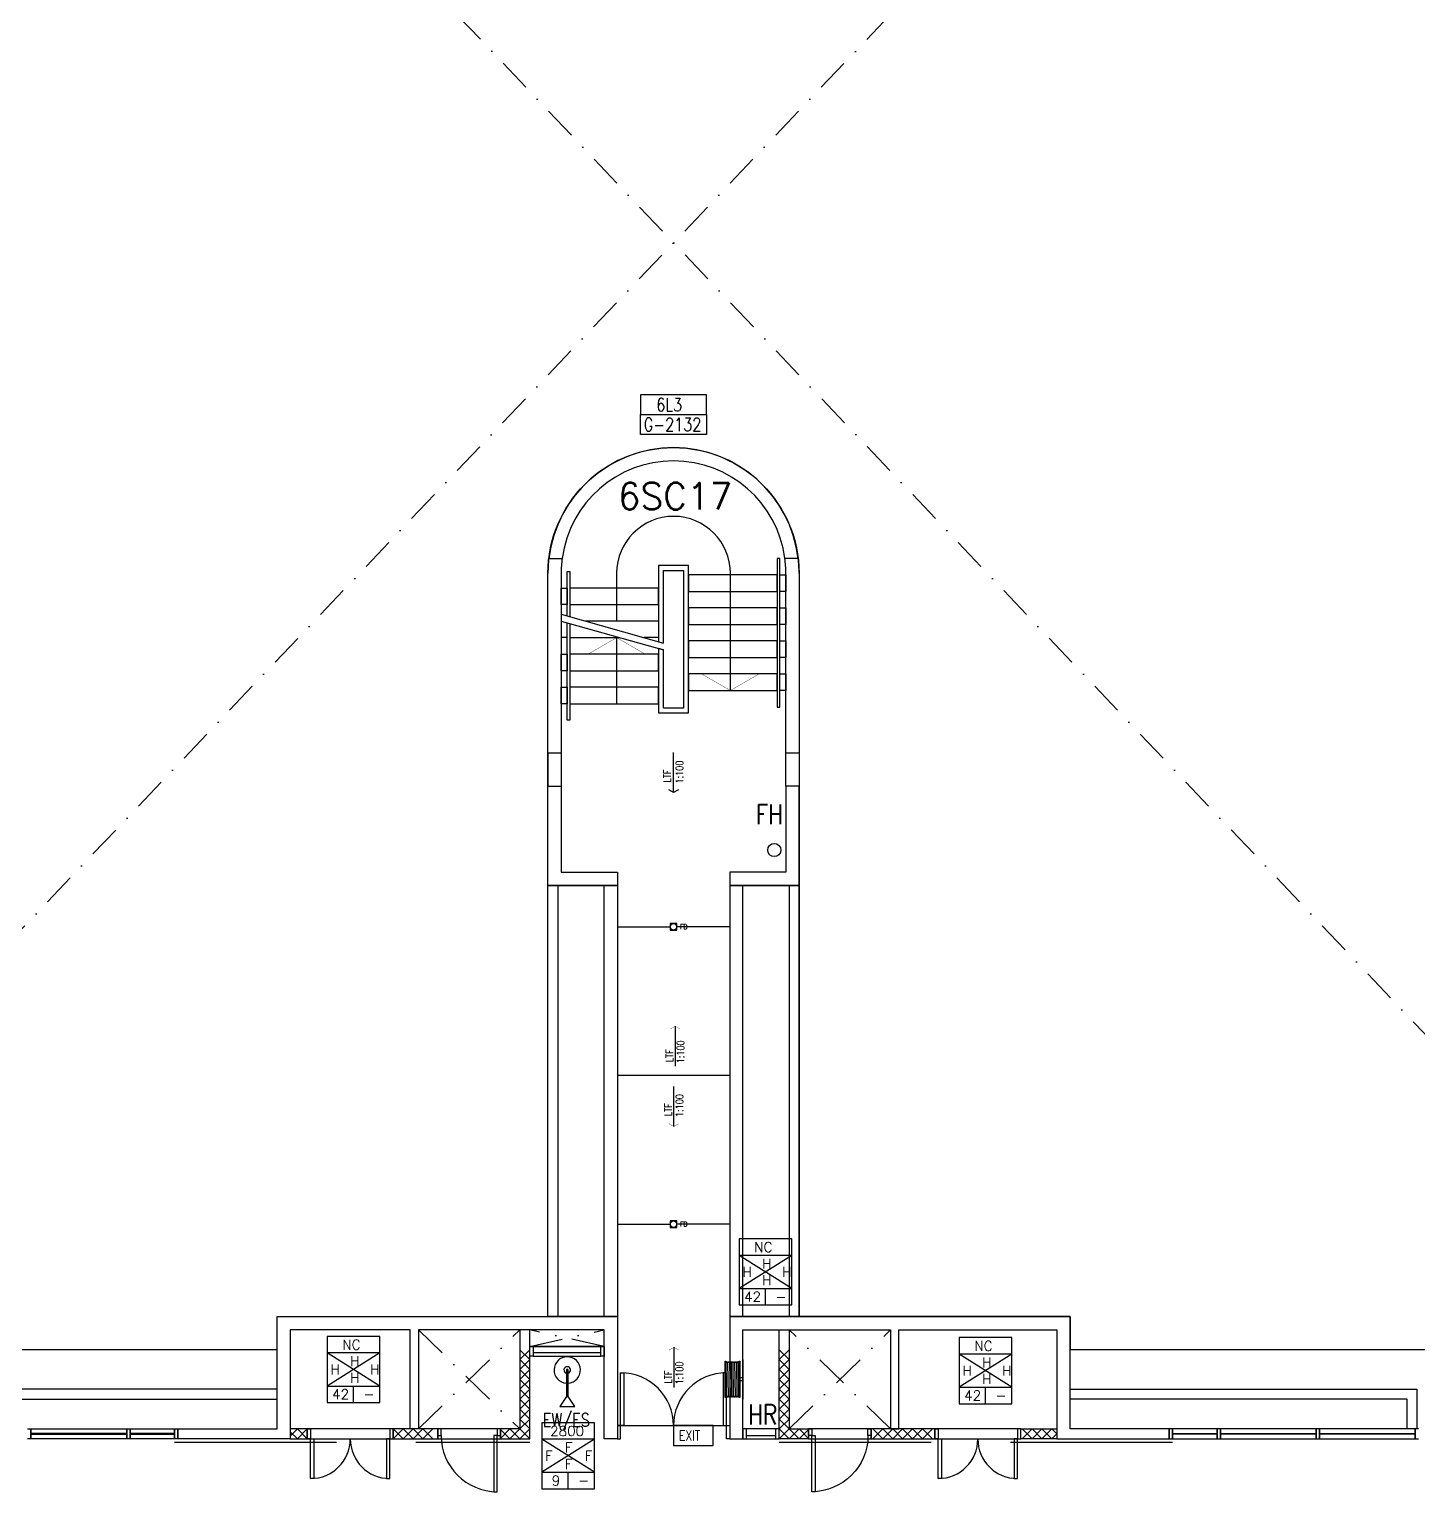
# Model space of a CAD drawing. Header units: millimetres. Extents: x -68474 to 336700, y -113450 to 53663.
# Drawn here: x 134250 to 155263, y -19000 to 3132 of the extents above; entities that cross this region are included whole.
import ezdxf

# ---------------------------------------------------------------- set-up
doc = ezdxf.new("R2010")
doc.units = ezdxf.units.MM
doc.header["$LTSCALE"] = 1000
doc.linetypes.add('S3148a$0$DASHDOT', pattern=[1, 0.5, -0.25, 0, -0.25])
doc.linetypes.add('S3148a$0$HIDDEN', pattern=[0.375, 0.25, -0.125])
for name, color, linetype in [('S3148a$0$10', 7, 'Continuous'), ('S3148a$0$11', 14, 'Continuous'), ('S3148a$0$17', 1, 'Continuous'), ('S3148a$0$20', 7, 'Continuous'), ('S3148a$0$22', 7, 'Continuous'), ('S3148a$0$23', 7, 'Continuous'), ('S3148a$0$25', 7, 'Continuous'), ('S3148a$0$30', 14, 'Continuous'), ('S3148a$0$45', 7, 'Continuous'), ('S3148a$0$51', 7, 'Continuous'), ('S3148a$0$56', 7, 'Continuous'), ('S3148a$0$7', 7, 'Continuous'), ('S3148a$0$GFA-PL', 7, 'Continuous'), ('S3148a$0$ROOM-NO', 4, 'Continuous'), ('s5147a$0$25', 7, 'Continuous')]:
    doc.layers.add(name, color=color, linetype=linetype)
doc.styles.add('S3148a$0$STANDARD', font='SIMPLEX')

# ---------------------------------------------------------------- blocks, each defined once
blk = doc.blocks.new('S3148a$0$FFBOX')
at = {"layer": 'S3148a$0$51', "color": 14, "linetype": 'Continuous'}
for p, q in [((0.4, 0.25), (-0.4, -0.25)), ((0.4, -0.25), (-0.4, 0.25)), ((0, -0.5), (0, -0.25))]:
    blk.add_line(p, q, dxfattribs=at)
for points in [[(-0.4, -0.5), (0.4, -0.5), (0.4, 0.5), (-0.4, 0.5)], [(-0.4, -0.25), (0.4, -0.25), (0.4, 0.25), (-0.4, 0.25)]]:
    blk.add_lwpolyline(points, close=True, dxfattribs=at)
at = {"layer": 'S3148a$0$51', "color": 14, "linetype": 'Continuous', "style": 'S3148a$0$STANDARD'}
for tag, p in [('TAG1', (-0.2728, 0.3)), ('TAG6', (-0.3496, -0.075)), ('TAG5', (-0.0496, 0.05)), ('TAG7', (0.2504, -0.075)), ('TAG4', (-0.0496, -0.2)), ('TAG2', (-0.324, -0.45)), ('TAG8', (-0.2496, -0.45)), ('TAG3', (0.076, -0.45)), ('TAG9', (0.1504, -0.45))]:
    blk.add_attdef(tag, p, '', height=0.15, dxfattribs=at)
blk = doc.blocks.new('S3148a$0$FD')
at = {"layer": 'S3148a$0$45', "linetype": 'Continuous'}
blk.add_circle((0, 0), 0.1, dxfattribs=at)
at = {"layer": 'S3148a$0$45', "linetype": 'Continuous', "style": 'S3148a$0$STANDARD', "width": 0.8}
blk.add_text('FD', height=0.15, dxfattribs=at).set_placement((0.2, -0.075))
blk = doc.blocks.new('S3148a$0$LTFD')
at = {"layer": 'S3148a$0$45', "color": 4, "linetype": 'Continuous'}
blk.add_line((0, -0.6069), (0, 0), dxfattribs=at)
at = {"layer": 'S3148a$0$45', "color": 4, "linetype": 'Continuous', "const_width": 0.005}
blk.add_lwpolyline([(0.073, -0.5647), (0, -0.6069), (-0.0731, -0.5647)], dxfattribs=at)
at = {"layer": 'S3148a$0$45', "color": 4, "linetype": 'Continuous', "style": 'S3148a$0$STANDARD', "width": 0.8}
for s, p in [('1:100', (0.141, -0.4639)), ('LTF', (-0.0298, -0.4496))]:
    blk.add_text(s, height=0.1125, rotation=90, dxfattribs=at).set_placement(p)
blk = doc.blocks.new('S3148a$0$STCODE')
at = {"layer": 'S3148a$0$10', "color": 14, "linetype": 'Continuous'}
blk.add_lwpolyline([(0.5, 0), (0.5, 0.3), (-0.5, 0.3), (-0.5, 0), (0.5, 0), (0.5, -0.3), (-0.5, -0.3), (-0.5, 0)], dxfattribs=at)
at = {"layer": 'S3148a$0$10', "color": 14, "linetype": 'Continuous', "style": 'S3148a$0$STANDARD', "width": 0.8}
for tag, p in [('TAG2', (-0.3704, 0.05)), ('TAG1', (-0.4498, -0.25))]:
    blk.add_attdef(tag, p, '', height=0.2, dxfattribs=at)
blk = doc.blocks.new('S3148a$0$LTF100')
at = {"layer": 'S3148a$0$45', "color": 4, "linetype": 'Continuous'}
blk.add_line((0.8092, 0), (0, 0), dxfattribs=at)
at = {"layer": 'S3148a$0$45', "color": 4, "linetype": 'Continuous', "const_width": 0.005}
blk.add_lwpolyline([(0.7529, 0.0973), (0.8092, 0), (0.7529, -0.0975)], dxfattribs=at)
at = {"layer": 'S3148a$0$45', "color": 4, "linetype": 'Continuous', "style": 'S3148a$0$STANDARD', "width": 0.8}
for s, p in [('LTF', (0.0784, 0.0384)), ('1:100', (0.0593, -0.1851))]:
    blk.add_text(s, height=0.15, dxfattribs=at).set_placement(p)
blk = doc.blocks.new('S3148a$0$D1700A')
at = {"layer": 'S3148a$0$30', "color": 14, "linetype": 'Continuous'}
for points in [[(0, 0), (0.05, 0), (0.05, 1), (0.1, 1), (0.1, 0.2), (0, 0.2), (0, 0)], [(1.7, 0), (1.65, 0), (1.65, 1), (1.6, 1), (1.6, 0.2), (1.7, 0.2), (1.7, 0)]]:
    blk.add_lwpolyline(points, dxfattribs=at)
for centre, start, end in [((0.05, 0.2), 0, 90), ((1.650003, 0.2), 90, 180)]:
    blk.add_arc(centre, 0.800001, start, end, dxfattribs=at)
blk = doc.blocks.new('S3148a$0$LTFU')
at = {"layer": 'S3148a$0$45', "color": 4, "linetype": 'Continuous'}
blk.add_line((0, 0.6069), (0, 0), dxfattribs=at)
at = {"layer": 'S3148a$0$45', "color": 4, "linetype": 'Continuous', "const_width": 0.005}
blk.add_lwpolyline([(-0.073, 0.5647), (0, 0.6069), (0.0731, 0.5647)], dxfattribs=at)
at = {"layer": 'S3148a$0$45', "color": 4, "linetype": 'Continuous', "style": 'S3148a$0$STANDARD', "width": 0.8}
for s, p in [('LTF', (-0.0288, 0.0588)), ('1:100', (0.1388, 0.0445))]:
    blk.add_text(s, height=0.1125, rotation=90, dxfattribs=at).set_placement(p)
blk = doc.blocks.new('S3148a$0$HR')
at = {"layer": 'S3148a$0$56', "color": 1, "linetype": 'S3148a$0$HIDDEN'}
for p, q in [((-0.3, 0), (0.3, 0)), ((0.249, -0.0595), (-0.2491, -0.0671)), ((0.249, -0.0863), (-0.2491, -0.0939)), ((0.249, -0.1131), (-0.2491, -0.1207)), ((0.249, -0.1399), (-0.2491, -0.1475)), ((0.249, -0.1667), (-0.2491, -0.1743)), ((-0.2491, -0.201), (0.249, -0.1934)), ((0.249, -0.2202), (-0.2491, -0.2278)), ((0.249, -0.247), (-0.2491, -0.2546))]:
    blk.add_line(p, q, dxfattribs=at)
for points in [[(-0.275, -0.0575), (-0.275, -0.045), (0.275, -0.045), (0.275, -0.0575)], [(0.02, -0.0001), (0.02, -0.045), (-0.03, -0.045), (-0.03, -0.0001)], [(0.275, -0.2575), (0.275, -0.27), (-0.275, -0.27), (-0.275, -0.2575)]]:
    blk.add_lwpolyline(points, close=True, dxfattribs=at)
for centre, start, end in [((-0.2491, -0.08055), 89.999978, 269.999972), ((-0.2491, -0.107336), 89.999978, 269.999972), ((-0.2491, -0.134122), 89.999978, 269.999972), ((-0.2491, -0.160907), 89.999978, 269.999972), ((-0.2491, -0.187693), 89.999978, 269.999972), ((-0.2491, -0.214479), 89.999978, 269.999972), ((0.249, -0.07295), 270.000028, 90.000022), ((0.249, -0.099736), 270.000028, 90.000022), ((0.249, -0.126522), 270.000028, 90.000022), ((0.249, -0.153307), 270.000028, 90.000022), ((0.249, -0.180093), 270.000028, 90.000022), ((0.249, -0.206879), 270.000028, 90.000022), ((0.249, -0.233665), 270.000028, 90.000022), ((-0.2491, -0.241265), 89.999978, 269.999972)]:
    blk.add_arc(centre, 0.013393, start, end, dxfattribs=at)
blk = doc.blocks.new('S3148a$0$AP')
at = {"layer": 'S3148a$0$30', "color": 14, "linetype": 'Continuous'}
blk.add_line((0.05, 0.05), (0.5, 0.05), dxfattribs=at)
for points in [[(0, 0), (0.55, 0), (0.55, 0.15), (0, 0.15)], [(0.05, 0), (0.5, 0), (0.5, 0.15), (0.05, 0.15)]]:
    blk.add_lwpolyline(points, close=True, dxfattribs=at)
blk = doc.blocks.new('S3148a$0$D950A')
at = {"layer": 'S3148a$0$17', "color": 14, "linetype": 'Continuous'}
blk.add_line((0.95, 0.05), (0.95, 0), dxfattribs=at)
at = {"layer": 'S3148a$0$30', "color": 14, "linetype": 'Continuous'}
for p, q in [((0.1, 0.95), (0.05, 0.95)), ((0.05, 0.95), (0.05, 0.1)), ((0.1, 0.1), (0.1, 0.95)), ((0.05, 0.1), (0, 0.1)), ((0, 0.1), (0, 0)), ((0, 0), (0.05, 0)), ((0.05, 0), (0.05, 0.1)), ((0.05, 0.1), (0.1, 0.1)), ((0.95, 0.1), (0.9, 0.1)), ((0.9, 0.1), (0.9, 0)), ((0.9, 0), (0.95, 0)), ((0.95, 0), (0.95, 0.1))]:
    blk.add_line(p, q, dxfattribs=at)
for points in [[(0, 0), (0, 0.1)], [(0.95, 0), (0.95, 0.1)]]:
    blk.add_lwpolyline(points, dxfattribs=at)
blk.add_ellipse((0.05, 0.1), major_axis=(0.601, 0.601), ratio=1, start_param=5.497787, end_param=7.068583, dxfattribs=at)
blk = doc.blocks.new('S3148a$0$D1300D')
at = {"layer": 'S3148a$0$30', "color": 14, "linetype": 'Continuous'}
for points in [[(0.05, 0.15), (0.1, 0.15), (0.1, 0.75), (0.05, 0.75)], [(1.25, 0.15), (1.2, 0.15), (1.2, 0.75), (1.25, 0.75)], [(0, 0), (0.05, 0), (0.05, 0.15), (0, 0.15)], [(1.3, 0), (1.25, 0), (1.25, 0.15), (1.3, 0.15)]]:
    blk.add_lwpolyline(points, close=True, dxfattribs=at)
for centre, start, end in [((0.05, 0.15), 0, 90), ((1.250002, 0.15), 90, 180)]:
    blk.add_arc(centre, 0.600001, start, end, dxfattribs=at)
blk = doc.blocks.new('S3148a$0$H900')
at = {"layer": 'S3148a$0$22', "color": 1, "linetype": 'Continuous'}
for points in [[(0, 0), (0.15, 0.15), (0.3, 0), (0.45, 0.15), (0.6, 0), (0.75, 0.15), (0.9, 0)], [(0, 0.15), (0.15, 0), (0.3, 0.15), (0.45, 0), (0.6, 0.15), (0.75, 0), (0.9, 0.15)]]:
    blk.add_lwpolyline(points, dxfattribs=at)
blk = doc.blocks.new('S3148a$0$H1200')
at = {"layer": 'S3148a$0$22', "color": 14, "linetype": 'Continuous'}
for points in [[(0, 0), (0.15, 0.15), (0.3, 0), (0.45, 0.15), (0.6, 0), (0.75, 0.15), (0.9, 0), (1.05, 0.15), (1.2, 0)], [(0, 0.15), (0.15, 0), (0.3, 0.15), (0.45, 0), (0.6, 0.15), (0.75, 0), (0.9, 0.15), (1.05, 0), (1.2, 0.15)]]:
    blk.add_lwpolyline(points, dxfattribs=at)
blk = doc.blocks.new('S3148a$0$H600')
at = {"layer": 'S3148a$0$22', "color": 14, "linetype": 'Continuous'}
for points in [[(0, 0), (0.15, 0.15), (0.3, 0), (0.45, 0.15), (0.6, 0)], [(0, 0.15), (0.15, 0), (0.3, 0.15), (0.45, 0), (0.6, 0.15)]]:
    blk.add_lwpolyline(points, dxfattribs=at)
blk = doc.blocks.new('S3148a$0$EW$ES')
at = {"layer": 'S3148a$0$56', "color": 10, "linetype": 'Continuous'}
blk.add_lwpolyline([(-0.0125, 0), (-0.0125, -0.4), (0.0125, -0.4), (0.0125, 0)], dxfattribs=at)
blk.add_lwpolyline([(-0.0125, -0.4), (-0.1125, -0.55), (0.1125, -0.55), (0.0125, -0.4)], close=True, dxfattribs=at)
for radius, start, end in [(0.2, 273.58332, 266.41668), (0.05, 284.47751, 255.52249), (0.0125, 0, 180)]:
    blk.add_arc((0, 0), radius, start, end, dxfattribs=at)
at = {"layer": 'S3148a$0$56', "color": 10, "linetype": 'Continuous', "style": 'S3148a$0$STANDARD', "width": 0.8}
blk.add_text('EW/ES', height=0.2, dxfattribs=at).set_placement((-0.371, -0.854))
blk = doc.blocks.new('S3148a$0$ARROW')
at = {"layer": 'S3148a$0$7', "color": 3, "linetype": 'Continuous', "const_width": 0.005}
blk.add_lwpolyline([(-0.433, 0.25), (0, 0), (0.433, 0.25)], dxfattribs=at)
blk = doc.blocks.new('S3148a$0$EXIT')
at = {"layer": 'S3148a$0$56', "color": 1, "linetype": 'Continuous'}
blk.add_lwpolyline([(0, 0), (0.6, 0), (0.6, 0.3), (0, 0.3)], close=True, dxfattribs=at)
at = {"layer": 'S3148a$0$56', "color": 1, "linetype": 'Continuous', "style": 'S3148a$0$STANDARD', "width": 0.8}
blk.add_text('EXIT', height=0.15, dxfattribs=at).set_placement((0.0816, 0.0747))

msp = doc.modelspace()

# ---------------------------------------------------------------- linework, layer by layer
at = {"layer": 'S3148a$0$11', "linetype": 'Continuous'}
for p, q in [((142113.5, -4874.9), (142315.1, -4874.9)), ((145886.7, -4874.9), (145685.1, -4874.9)), ((142100.1, -7824.9), (142100.1, -5099.9)), ((142300.1, -5099.9), (142300.1, -7824.9)), ((145700.1, -7824.9), (145700.1, -5099.9)), ((145900.1, -5099.9), (145900.1, -7824.9)), ((142300.1, -7824.9), (142100.1, -7824.9)), ((145900.1, -7824.9), (145700.1, -7824.9)), ((142100.1, -8324.9), (142300.1, -8324.8)), ((142100.1, -9824.9), (142100.1, -8324.9)), ((142300.1, -8324.8), (142300.1, -9624.9)), ((145900.1, -8324.9), (145700.1, -8324.8)), ((145700.1, -8324.8), (145700.1, -9624.9)), ((145900.1, -9824.9), (145900.1, -8324.9)), ((142300.1, -9624.9), (143150.1, -9624.9)), ((143150.1, -9624.9), (143150, -9824.9)), ((144850.1, -9624.9), (144850.2, -9824.9)), ((145700.1, -9624.9), (144850.1, -9624.9)), ((143150, -9824.9), (142100.1, -9824.9)), ((144850.2, -9824.9), (145900.1, -9824.9)), ((138000.1, -16350), (143149.9, -16350)), ((138000.1, -18049.9), (138000.1, -16350)), ((143149.9, -16350), (143150.1, -18199.9)), ((144850.1, -16350), (144849.9, -18199.9)), ((150000.1, -16350), (144850.1, -16350)), ((150000.1, -18049.9), (150000.1, -16350)), ((140015.1, -16549.9), (138200.1, -16550)), ((138200.1, -16550), (138200.1, -18199.9)), ((140015.1, -18049.9), (140015.1, -16549.9)), ((142950, -16550), (140140.1, -16549.9)), ((140140.1, -16549.9), (140140.1, -18049.9)), ((141825.1, -16549.9), (141675.1, -16549.9)), ((141675.1, -16549.9), (141675.1, -18049.9)), ((141825.1, -18199.9), (141825.1, -16549.9)), ((142950.1, -18199.9), (142950, -16550)), ((145049.9, -18199.9), (145050, -16550)), ((145050, -16550), (147285.2, -16550)), ((145600.2, -18200), (145600.2, -16550)), ((145600.2, -16550), (145750.2, -16550)), ((145750.2, -16550), (145750.2, -18050)), ((147285.2, -16550), (147285.2, -18050)), ((147410.2, -18050), (147410.2, -16550)), ((147410.2, -16550), (149800.1, -16550)), ((149800.1, -16550), (149800.1, -18199.9)), ((142950.1, -16799.9), (141825.1, -16799.9)), ((136500.1, -18199.9), (136500.1, -18049.9)), ((136500.1, -18049.9), (138000.1, -18049.9)), ((140432.6, -18049.9), (139757.6, -18049.9)), ((139757.6, -18049.9), (139757.6, -18199.9)), ((140140.1, -18049.9), (140015.1, -18049.9)), ((140432.6, -18199.9), (140432.6, -18049.9)), ((141675.1, -18049.9), (141382.6, -18049.9)), ((141382.6, -18049.9), (141382.6, -18199.9)), ((145750.2, -18050), (146042.7, -18050)), ((146042.7, -18050), (146042.7, -18200)), ((147955.1, -18049.9), (146992.7, -18049.9)), ((146992.7, -18049.9), (146992.7, -18200)), ((147285.2, -18050), (147410.2, -18050)), ((147955.1, -18200), (147955.1, -18049.9)), ((149255.1, -18049.9), (149800.1, -18049.9)), ((149255.1, -18199.9), (149255.1, -18049.9)), ((149800.1, -18049.9), (149800.1, -18199.9)), ((151500, -18050), (150000.1, -18049.9)), ((151500, -18200), (151500, -18050)), ((138200.1, -18199.9), (136500.1, -18199.9)), ((139757.6, -18199.9), (140432.6, -18199.9)), ((141382.6, -18199.9), (141825.1, -18199.9)), ((143150.1, -18199.9), (142950.1, -18199.9)), ((144849.9, -18199.9), (145049.9, -18199.9)), ((146042.7, -18200), (145600.2, -18200)), ((146992.7, -18200), (147955.1, -18200)), ((149800.1, -18199.9), (149255.1, -18199.9)), ((149800.1, -18199.9), (151500, -18200))]:
    msp.add_line(p, q, dxfattribs=at)
at = {"layer": 'S3148a$0$11', "linetype": 'S3148a$0$DASHDOT'}
for p, q in [((140140.1, -18049.9), (141675.1, -16549.9)), ((140140.1, -16549.9), (141675.1, -18049.9)), ((141825.1, -16799.9), (142950, -16550)), ((142950, -16799.9), (141825.1, -16550)), ((145750.2, -18050), (147285.2, -16550)), ((147285.2, -18050), (145750.2, -16550))]:
    msp.add_line(p, q, dxfattribs=at)
at = {"layer": 'S3148a$0$11', "linetype": 'Continuous'}
for radius, start, end in [(1900, 173.19907, 180.00015), (1700, 172.39452, 180.00015), (1700, 359.99985, 7.60548), (1900, 359.99985, 6.80093)]:
    msp.add_arc((144000.1, -5099.9), radius, start, end, dxfattribs=at)
at = {"layer": 'S3148a$0$20', "linetype": 'Continuous'}
for p, q in [((138457.6, -18049.9), (138200.1, -18049.9)), ((138200.1, -18049.9), (138200.1, -18199.9)), ((138457.6, -18199.9), (138457.6, -18049.9)), ((138200.1, -18199.9), (138457.6, -18199.9))]:
    msp.add_line(p, q, dxfattribs=at)
at = {"layer": 'S3148a$0$22', "linetype": 'Continuous'}
for p, q in [((138200.1, -18157.4), (138307.6, -18049.9)), ((138200.1, -18092.4), (138307.6, -18199.9)), ((138307.6, -18199.9), (138457.6, -18049.9)), ((138307.6, -18049.9), (138457.6, -18199.9)), ((141382.6, -18192.4), (141525.1, -18049.9)), ((141382.6, -18057.4), (141525.1, -18199.9)), ((141525.1, -18049.9), (141675.1, -18199.9)), ((141525.1, -18199.9), (141675.1, -18049.9)), ((141675.1, -18199.9), (141825.1, -18049.9)), ((141675.1, -18049.9), (141825.1, -18199.9)), ((145600.2, -18200), (145750.2, -18050)), ((145600.2, -18050), (145750.2, -18200)), ((145750.2, -18050), (145900.2, -18200)), ((145750.2, -18200), (145900.2, -18050)), ((145900.2, -18050), (146042.7, -18192.5)), ((145900.2, -18200), (146042.7, -18057.5)), ((149275.1, -18049.9), (149425.1, -18199.9)), ((149275.1, -18199.9), (149425.1, -18049.9)), ((149425.1, -18199.9), (149575.1, -18049.9)), ((149425.1, -18049.9), (149575.1, -18199.9)), ((149575.1, -18049.9), (149725.1, -18199.9)), ((149575.1, -18199.9), (149725.1, -18049.9)), ((149725.1, -18049.9), (149800.1, -18124.8)), ((149725.1, -18199.9), (149800.1, -18124.9))]:
    msp.add_line(p, q, dxfattribs=at)
at = {"layer": 'S3148a$0$23', "linetype": 'S3148a$0$DASHDOT'}
for p, q in [((126949.5, -18050), (161050.1, 17850.1)), ((161050, -18050), (127000.1, 17800.1))]:
    msp.add_line(p, q, dxfattribs=at)
at = {"layer": 'S3148a$0$23', "linetype": 'Continuous'}
for p, q in [((142100.1, -7824.8), (142100.1, -8324.9)), ((142300.1, -7824.9), (142300.1, -8324.8)), ((145700.1, -8324.8), (145700.1, -7824.9)), ((145900.1, -7824.8), (145900.1, -8324.9)), ((142100.1, -9824.9), (143149.9, -9824.9)), ((142100.1, -16350), (142100.1, -9824.9)), ((142949.9, -9824.8), (142250.1, -9824.8)), ((142250.1, -9824.8), (142250.1, -16350.1)), ((142949.9, -16350.1), (142949.9, -9824.8)), ((143149.9, -9824.9), (143149.9, -16350)), ((145900.1, -9824.9), (144850.1, -9824.9)), ((144850.1, -9824.9), (144850.1, -16350)), ((145050.1, -9824.9), (145750.1, -9824.9)), ((145050.1, -16350), (145050.1, -9824.9)), ((145750.1, -9824.9), (145750.1, -16350)), ((145900.1, -16350), (145900.1, -9824.9)), ((143149.9, -16350), (142100.1, -16350)), ((142250.1, -16350.1), (142949.9, -16350.1)), ((144850.1, -16350), (145900.1, -16350)), ((145750.1, -16350), (145050.1, -16350)), ((138000.1, -17449.9), (132750.1, -17449.9)), ((138000.1, -17599.9), (138000.1, -17449.9)), ((150000.1, -17599.9), (150000.1, -17449.9)), ((150000.1, -17449.9), (155250.1, -17449.9)), ((155250.1, -17449.9), (155250.1, -18049.9)), ((132900.1, -17599.9), (138000.1, -17599.9)), ((155100.1, -17599.9), (150000.1, -17599.9)), ((155100.1, -18049.9), (155100.1, -17599.9)), ((134225, -18050), (134275, -18050)), ((134275, -18050), (135725, -18050)), ((134275, -18120), (134275, -18050)), ((134275, -18050), (134275, -18200)), ((135725, -18120), (134275, -18120)), ((134275, -18130), (135725, -18130)), ((134275, -18200), (134275, -18130)), ((135725, -18050), (135725, -18120)), ((135725, -18050), (135775, -18050)), ((135725, -18200), (135725, -18050)), ((135725, -18130), (135725, -18200)), ((135775, -18050), (136450.1, -18049.9)), ((135775, -18120.1), (135775, -18050)), ((135775, -18050), (135775, -18200)), ((136450.1, -18120), (135775, -18120.1)), ((135775, -18129.9), (136450.1, -18129.8)), ((135775, -18200), (135775, -18129.9)), ((136450.1, -18049.9), (136450.1, -18120)), ((136450.1, -18049.9), (136500.1, -18049.9)), ((136450.1, -18199.9), (136450.1, -18049.9)), ((136450.1, -18129.8), (136450.1, -18199.9)), ((136500.1, -18049.9), (136500.1, -18199.9)), ((151550, -18050), (151500, -18050)), ((151500, -18050), (151500, -18200)), ((152225.2, -18050), (151550, -18050)), ((151550, -18050), (151550, -18120.1)), ((151550, -18200), (151550, -18050)), ((151550, -18120.1), (152225.2, -18120.1)), ((152225.2, -18129.9), (151550, -18129.9)), ((151550, -18129.9), (151550, -18200)), ((152225.2, -18120.1), (152225.2, -18050)), ((152275.2, -18050), (152225.2, -18050)), ((152225.2, -18050), (152225.2, -18200)), ((152225.2, -18200), (152225.2, -18129.9)), ((153725.2, -18050), (152275.2, -18050)), ((152275.2, -18050), (152275.2, -18120)), ((152275.2, -18200), (152275.2, -18050)), ((152275.2, -18120), (153725.2, -18120)), ((153725.2, -18130), (152275.2, -18130)), ((152275.2, -18130), (152275.2, -18200)), ((153725.2, -18120), (153725.2, -18050)), ((153775.2, -18050), (153725.2, -18050)), ((153725.2, -18050), (153725.2, -18200)), ((153725.2, -18200), (153725.2, -18130)), ((155225.2, -18050), (153775.2, -18050)), ((153775.2, -18050), (153775.2, -18120)), ((153775.2, -18200), (153775.2, -18050)), ((153775.2, -18120), (155225.2, -18120)), ((155225.2, -18130), (153775.2, -18130)), ((153775.2, -18130), (153775.2, -18200)), ((155250.1, -18049.9), (155100.1, -18049.9)), ((155225.2, -18120), (155225.2, -18050)), ((155275.2, -18050), (155225.2, -18050)), ((155225.2, -18050), (155225.2, -18200)), ((155225.2, -18200), (155225.2, -18130)), ((134275, -18200), (134225, -18200)), ((135725, -18200), (134275, -18200)), ((135775, -18200), (135725, -18200)), ((136450.1, -18199.9), (135775, -18200)), ((136500.1, -18199.9), (136450.1, -18199.9)), ((151500, -18200), (151550, -18200)), ((151550, -18200), (152225.2, -18200)), ((152225.2, -18200), (152275.2, -18200)), ((152275.2, -18200), (153725.2, -18200)), ((153725.2, -18200), (153775.2, -18200)), ((153775.2, -18200), (155225.2, -18200)), ((155225.2, -18200), (155275.2, -18200))]:
    msp.add_line(p, q, dxfattribs=at)
for radius, start, end in [(1900, 6.80094, 173.19906), (1700, 7.60553, 172.39447)]:
    msp.add_arc((144000.3, -5099.9), radius, start, end, dxfattribs=at)
at = {"layer": 'S3148a$0$25', "linetype": 'Continuous'}
for p, q in [((142390.1, -5745.5), (142390.1, -5074.9)), ((142390.1, -5074.9), (142430.1, -5074.9)), ((142430.1, -5074.9), (142430.1, -5756.2)), ((144225.1, -4984.9), (143775.1, -4984.9)), ((143775.1, -4984.9), (143775.1, -6136.1)), ((143850.1, -6157.2), (143850.1, -5059.9)), ((143850.1, -5059.9), (144150.1, -5059.9)), ((144150.1, -5059.9), (144150.1, -7139.9)), ((144225.1, -7214.9), (144225.1, -4984.9)), ((145610.1, -4874.9), (145570.1, -4874.9)), ((145570.1, -4874.9), (145570.1, -7124.9)), ((145610.1, -7124.9), (145610.1, -4874.9)), ((143139.6, -5099.9), (143139.6, -5824.9)), ((145570.1, -5124.9), (144225.1, -5124.9)), ((144225.1, -5124.9), (144225.1, -5374.9)), ((144860.2, -6874.9), (144860.6, -5099.9)), ((145570.1, -5374.9), (145570.1, -5124.9)), ((145610.1, -5374.9), (145610.1, -5124.9)), ((145610.1, -5124.9), (145700.1, -5124.9)), ((145700.1, -5124.9), (145700.1, -5374.9)), ((142300.1, -5574.9), (142300.1, -5324.9)), ((142300.1, -5324.9), (142390.1, -5324.9)), ((142390.1, -5324.9), (142390.1, -5574.9)), ((143775.1, -5324.9), (142430.1, -5324.9)), ((142430.1, -5324.9), (142430.1, -5574.9)), ((143775.1, -5574.9), (143775.1, -5324.9)), ((144225.1, -5374.9), (145570.1, -5374.9)), ((145700.1, -5374.9), (145610.1, -5374.9)), ((142390.1, -5574.9), (142300.1, -5574.9)), ((142300.1, -5721.4), (143850.1, -6157.2)), ((142430.1, -5574.9), (143775.1, -5574.9)), ((145570.1, -5624.9), (144225.1, -5624.9)), ((144225.1, -5624.9), (144225.1, -5874.9)), ((145570.1, -5874.9), (145570.1, -5624.9)), ((145610.1, -5874.9), (145610.1, -5624.9)), ((145610.1, -5624.9), (145700.1, -5624.9)), ((145700.1, -5624.9), (145700.1, -5874.9)), ((142300.1, -5824.9), (143850.1, -6260.7)), ((142390.1, -7324.9), (142390.1, -5849)), ((142430.1, -5859.7), (142430.1, -7324.9)), ((143775.1, -5824.9), (142668.2, -5824.9)), ((144225.1, -5874.9), (145570.1, -5874.9)), ((145700.1, -5874.9), (145610.1, -5874.9)), ((142390.1, -6074.9), (142300.1, -6074.9)), ((142430.1, -6074.9), (143189.3, -6074.9)), ((143139.8, -7074.9), (143139.9, -6074.9)), ((143775.1, -6074.9), (143557.4, -6074.9)), ((143775.1, -6136.1), (143850.1, -6157.2)), ((145570.1, -6124.9), (144225.1, -6124.9)), ((144225.1, -6124.9), (144225.1, -6374.9)), ((145570.1, -6374.9), (145570.1, -6124.9)), ((145610.1, -6374.9), (145610.1, -6124.9)), ((145610.1, -6124.9), (145700.1, -6124.9)), ((145700.1, -6124.9), (145700.1, -6374.9)), ((142300.1, -6574.9), (142300.1, -6324.9)), ((142300.1, -6324.9), (142390.1, -6324.9)), ((142390.1, -6324.9), (142390.1, -6574.9)), ((143775.1, -6324.9), (142430.1, -6324.9)), ((142430.1, -6324.9), (142430.1, -6574.9)), ((143850.1, -6260.7), (143775.1, -6239.6)), ((143775.1, -6239.6), (143775.1, -7214.9)), ((143775.1, -6574.9), (143775.1, -6324.9)), ((143850.1, -7139.9), (143850.1, -6260.7)), ((144225.1, -6374.9), (145570.1, -6374.9)), ((145700.1, -6374.9), (145610.1, -6374.9)), ((142390.1, -6574.9), (142300.1, -6574.9)), ((142430.1, -6574.9), (143775.1, -6574.9)), ((145570.1, -6624.9), (144225.1, -6624.9)), ((144225.1, -6624.9), (144225.1, -6874.9)), ((145570.1, -6874.9), (145570.1, -6624.9)), ((145610.1, -6874.9), (145610.1, -6624.9)), ((145610.1, -6624.9), (145700.1, -6624.9)), ((145700.1, -6624.9), (145700.1, -6874.9)), ((142300.1, -7074.9), (142300.1, -6824.9)), ((142300.1, -6824.9), (142390.1, -6824.9)), ((142390.1, -6824.9), (142390.1, -7074.9)), ((143775.1, -6824.9), (142430.1, -6824.9)), ((142430.1, -6824.9), (142430.1, -7074.9)), ((143775.1, -7074.9), (143775.1, -6824.9)), ((142390.1, -7074.9), (142300.1, -7074.9)), ((142430.1, -7074.9), (143775.1, -7074.9)), ((144225.1, -6874.9), (145570.1, -6874.9)), ((145700.1, -6874.9), (145610.1, -6874.9)), ((143775.1, -7214.9), (144225.1, -7214.9)), ((144150.1, -7139.9), (143850.1, -7139.9)), ((145570.1, -7124.9), (145610.1, -7124.9)), ((142430.1, -7324.9), (142390.1, -7324.9)), ((139757.6, -18049.9), (138457.6, -18049.9)), ((138457.6, -18049.9), (138457.6, -18199.9)), ((139757.6, -18199.9), (139757.6, -18049.9)), ((141382.6, -18049.9), (140432.6, -18049.9)), ((140432.6, -18049.9), (140432.6, -18199.9)), ((141382.6, -18199.9), (141382.6, -18049.9)), ((146992.7, -18050), (146042.7, -18050)), ((146042.7, -18050), (146042.7, -18200)), ((146992.7, -18200), (146992.7, -18050)), ((149255.1, -18049.9), (147955.1, -18049.9)), ((147955.1, -18049.9), (147955.1, -18199.9)), ((149255.1, -18199.9), (149255.1, -18049.9)), ((138457.6, -18199.9), (139757.6, -18199.9)), ((140432.6, -18199.9), (141382.6, -18199.9)), ((146042.7, -18200), (146992.7, -18200)), ((147955.1, -18199.9), (149255.1, -18199.9))]:
    msp.add_line(p, q, dxfattribs=at)
msp.add_arc((144000.1, -5099.9), 860.5, 0, 180, dxfattribs=at)
at = {"layer": 'S3148a$0$30', "linetype": 'Continuous'}
for p, q in [((141825.1, -16949.9), (141825.1, -16799.9)), ((141825.1, -16799.9), (141875.1, -16799.9)), ((141875.1, -16799.9), (142900.1, -16799.9)), ((141875.1, -16799.9), (141875.1, -16949.9)), ((142900.1, -16949.9), (142900.1, -16799.9)), ((142900.1, -16799.9), (142950.1, -16799.9)), ((142950.1, -16799.9), (142950.1, -16949.9)), ((141875.1, -16949.9), (141825.1, -16949.9)), ((142900.1, -16899.9), (141875.1, -16899.9)), ((141875.1, -16899.9), (141875.1, -16949.9)), ((141875.1, -16949.9), (142900.1, -16949.9)), ((142900.1, -16949.9), (142900.1, -16899.9)), ((142950.1, -16949.9), (142900.1, -16949.9))]:
    msp.add_line(p, q, dxfattribs=at)
msp.add_point((142950.1, -16949.9), dxfattribs=at)
at = {"layer": 'S3148a$0$45', "linetype": 'Continuous'}
for p, q in [((144000.1, -8419.3), (144000.1, -7812.4)), ((144000.1, -8419.3), (143927.1, -8377.1)), ((144073.2, -8377.1), (144000.1, -8419.3)), ((144050, -10400.6), (143950, -10400.6)), ((143950, -10400.6), (143950, -10500.6)), ((144050, -10500.6), (144050, -10400.6)), ((143149.9, -10450.6), (143950, -10450.6)), ((143950, -10500.6), (144050, -10500.6)), ((144850.1, -10450.6), (144050, -10450.6)), ((144850.1, -12700.6), (143149.9, -12700.6)), ((143149.9, -14950.6), (143950, -14950.6)), ((144050, -14900.6), (143950, -14900.6)), ((143950, -14900.6), (143950, -15000.6)), ((143950, -15000.6), (144050, -15000.6)), ((144050, -15000.6), (144050, -14900.6)), ((144850.1, -14950.6), (144050, -14950.6)), ((143150.1, -17999.9), (144850.1, -17999.9))]:
    msp.add_line(p, q, dxfattribs=at)
at = {"layer": 'S3148a$0$56', "linetype": 'Continuous'}
msp.add_circle((145525.3, -9289.2), 100, dxfattribs=at)
at = {"layer": 'S3148a$0$GFA-PL'}
msp.add_lwpolyline([(161050.1, 17850.1), (145900.1, 17850.1), (145900.1, 12300.1, -1), (142100.1, 12300.1), (142100.1, 17850.1), (126949.9, 17850.1), (126949.9, -16849.6), (138000.1, -16849.8), (138000.1, -16350), (142100.3, -16350), (142100.3, -5099.9, -1), (145900.3, -5099.9), (145900.3, -16350), (150000.1, -16350), (150000.1, -16849.8), (161050.3, -16849.6), (161050.3, 16953.7)], format="xyb", dxfattribs=at)
at = {"layer": 's5147a$0$25', "color": 10, "linetype": 'Continuous'}
for p, q in [((136450.1, -18249.9), (138900, -18249.9)), ((140100, -18249.9), (141825.1, -18249.9)), ((145600.2, -18250), (147900.1, -18249.9)), ((149100.1, -18249.9), (151550, -18250))]:
    msp.add_line(p, q, dxfattribs=at)

# ---------------------------------------------------------------- block references
at = {"xscale": 999.9979999999999, "yscale": 999.9979999999999, "zscale": 1000}
msp.add_blockref('S3148a$0$STCODE', (144000.3, -2699.9), dxfattribs=at).add_auto_attribs({'TAG1': 'G-2132', 'TAG2': ' 6L3'})
at = {"zscale": 1000}
for name, p, xscale, yscale in [('S3148a$0$ARROW', (143139.6, -6074.9), 999.9979999999999, -999.9979999999999), ('S3148a$0$ARROW', (144860.2, -6874.9), 999.9979999999999, 999.9979999999999), ('S3148a$0$FD', (144000, -10450.6), 499.999, 499.999), ('S3148a$0$LTFD', (144005.5, -12866.2), 999.9979999999999, 999.9979999999999), ('S3148a$0$FD', (144000, -14950.6), 499.999, 499.999), ('S3148a$0$LTFU', (144005.5, -17421), 999.9979999999999, 999.9979999999999), ('S3148a$0$EW$ES', (142391.6, -17158), 999.9979999999999, 999.9979999999999), ('S3148a$0$D1700A', (143150.1, -18199.9), 999.9979999999999, 999.9979999999999), ('S3148a$0$H600', (139757.6, -18199.8), 999.9979999999999, 999.9979999999999), ('S3148a$0$EXIT', (144000.1, -18299.9), 999.9979999999999, 999.9979999999999), ('S3148a$0$AP', (145050.2, -18200), 999.9979999999999, 999.9979999999999), ('S3148a$0$D950A', (146042.7, -18050), 999.9979999999999, -999.9979999999999), ('S3148a$0$H900', (147017.7, -18200), 999.9979999999999, 999.9979999999999)]:
    msp.add_blockref(name, p, dxfattribs=dict(at, xscale=xscale, yscale=yscale))
for name, p, xscale, yscale, rotation in [('S3148a$0$LTF100', (144024.8, -12560.6), 749.999, 749.999, 90), ('S3148a$0$H1200', (141824.9, -18049.9), 999.9979999999999, 999.9979999999999, 90), ('S3148a$0$HR', (145049.9, -17299.9), 999.9979999999999, 999.9979999999999, 270), ('S3148a$0$H1200', (145750.2, -18050), 999.9979999999999, 999.9979999999999, 90), ('S3148a$0$D1300D', (139757.6, -18049.9), 999.9979999999999, 999.9979999999999, 180), ('S3148a$0$D950A', (141382.6, -18049.9), 999.9979999999999, 999.9979999999999, 180), ('S3148a$0$D1300D', (149255.1, -18049.9), 999.9979999999999, 999.9979999999999, 180)]:
    msp.add_blockref(name, p, dxfattribs=dict(at, xscale=xscale, yscale=yscale, rotation=rotation))
ref = msp.add_blockref('S3148a$0$FFBOX', (145392.1, -15673.3), dxfattribs=dict(xscale=999.9979999999999, yscale=999.9979999999999, zscale=1000))
ref.add_attrib('TAG1', ' NC', (145119.3, -15373.3), dxfattribs={"layer": 'S3148a$0$51', "color": 14, "linetype": 'Continuous', "height": 150, "style": 'S3148a$0$STANDARD'})
ref.add_attrib('TAG2', '42', (145068.1, -16123.3), dxfattribs={"layer": 'S3148a$0$51', "color": 14, "linetype": 'Continuous', "height": 150, "style": 'S3148a$0$STANDARD'})
ref.add_attrib('TAG4', 'H', (145342.5, -15873.3), dxfattribs={"layer": 'S3148a$0$51', "color": 14, "linetype": 'Continuous', "height": 150, "style": 'S3148a$0$STANDARD'})
ref.add_attrib('TAG5', 'H', (145342.5, -15623.3), dxfattribs={"layer": 'S3148a$0$51', "color": 14, "linetype": 'Continuous', "height": 150, "style": 'S3148a$0$STANDARD'})
ref.add_attrib('TAG6', 'H', (145042.5, -15748.3), dxfattribs={"layer": 'S3148a$0$51', "color": 14, "linetype": 'Continuous', "height": 150, "style": 'S3148a$0$STANDARD'})
ref.add_attrib('TAG7', 'H', (145642.5, -15748.3), dxfattribs={"layer": 'S3148a$0$51', "color": 14, "linetype": 'Continuous', "height": 150, "style": 'S3148a$0$STANDARD'})
ref.add_attrib('TAG9', '-', (145542.5, -16123.3), dxfattribs={"layer": 'S3148a$0$51', "color": 14, "linetype": 'Continuous', "height": 150, "style": 'S3148a$0$STANDARD'})
ref = msp.add_blockref('S3148a$0$FFBOX', (139157.6, -17149.9), dxfattribs=dict(xscale=999.9979999999999, yscale=999.9979999999999, zscale=1000))
ref.add_attrib('TAG1', ' NC', (138884.8, -16849.9), dxfattribs={"layer": 'S3148a$0$51', "color": 14, "linetype": 'Continuous', "height": 150, "style": 'S3148a$0$STANDARD'})
ref.add_attrib('TAG2', '42', (138833.6, -17599.9), dxfattribs={"layer": 'S3148a$0$51', "color": 14, "linetype": 'Continuous', "height": 150, "style": 'S3148a$0$STANDARD'})
ref.add_attrib('TAG4', 'H', (139108, -17349.9), dxfattribs={"layer": 'S3148a$0$51', "color": 14, "linetype": 'Continuous', "height": 150, "style": 'S3148a$0$STANDARD'})
ref.add_attrib('TAG5', 'H', (139108, -17099.9), dxfattribs={"layer": 'S3148a$0$51', "color": 14, "linetype": 'Continuous', "height": 150, "style": 'S3148a$0$STANDARD'})
ref.add_attrib('TAG6', 'H', (138808, -17224.9), dxfattribs={"layer": 'S3148a$0$51', "color": 14, "linetype": 'Continuous', "height": 150, "style": 'S3148a$0$STANDARD'})
ref.add_attrib('TAG7', 'H', (139408, -17224.9), dxfattribs={"layer": 'S3148a$0$51', "color": 14, "linetype": 'Continuous', "height": 150, "style": 'S3148a$0$STANDARD'})
ref.add_attrib('TAG9', '-', (139308, -17599.9), dxfattribs={"layer": 'S3148a$0$51', "color": 14, "linetype": 'Continuous', "height": 150, "style": 'S3148a$0$STANDARD'})
ref = msp.add_blockref('S3148a$0$FFBOX', (148722.1, -17167.7), dxfattribs=dict(xscale=999.9979999999999, yscale=999.9979999999999, zscale=1000))
ref.add_attrib('TAG1', ' NC', (148449.3, -16867.7), dxfattribs={"layer": 'S3148a$0$51', "color": 14, "linetype": 'Continuous', "height": 150, "style": 'S3148a$0$STANDARD'})
ref.add_attrib('TAG2', '42', (148398.1, -17617.7), dxfattribs={"layer": 'S3148a$0$51', "color": 14, "linetype": 'Continuous', "height": 150, "style": 'S3148a$0$STANDARD'})
ref.add_attrib('TAG4', 'H', (148672.5, -17367.7), dxfattribs={"layer": 'S3148a$0$51', "color": 14, "linetype": 'Continuous', "height": 150, "style": 'S3148a$0$STANDARD'})
ref.add_attrib('TAG5', 'H', (148672.5, -17117.7), dxfattribs={"layer": 'S3148a$0$51', "color": 14, "linetype": 'Continuous', "height": 150, "style": 'S3148a$0$STANDARD'})
ref.add_attrib('TAG6', 'H', (148372.5, -17242.7), dxfattribs={"layer": 'S3148a$0$51', "color": 14, "linetype": 'Continuous', "height": 150, "style": 'S3148a$0$STANDARD'})
ref.add_attrib('TAG7', 'H', (148972.5, -17242.7), dxfattribs={"layer": 'S3148a$0$51', "color": 14, "linetype": 'Continuous', "height": 150, "style": 'S3148a$0$STANDARD'})
ref.add_attrib('TAG9', '-', (148872.5, -17617.7), dxfattribs={"layer": 'S3148a$0$51', "color": 14, "linetype": 'Continuous', "height": 150, "style": 'S3148a$0$STANDARD'})
ref = msp.add_blockref('S3148a$0$FFBOX', (142405.6, -18456), dxfattribs=dict(xscale=999.9979999999999, yscale=999.9979999999999, zscale=1000))
ref.add_attrib('TAG1', '2800', (142132.8, -18156), dxfattribs={"layer": 'S3148a$0$51', "color": 14, "linetype": 'Continuous', "height": 150, "style": 'S3148a$0$STANDARD'})
ref.add_attrib('TAG4', 'F', (142356, -18656), dxfattribs={"layer": 'S3148a$0$51', "color": 14, "linetype": 'Continuous', "height": 150, "style": 'S3148a$0$STANDARD'})
ref.add_attrib('TAG5', 'F', (142356, -18406), dxfattribs={"layer": 'S3148a$0$51', "color": 14, "linetype": 'Continuous', "height": 150, "style": 'S3148a$0$STANDARD'})
ref.add_attrib('TAG6', 'F', (142056, -18531), dxfattribs={"layer": 'S3148a$0$51', "color": 14, "linetype": 'Continuous', "height": 150, "style": 'S3148a$0$STANDARD'})
ref.add_attrib('TAG7', 'F', (142656, -18531), dxfattribs={"layer": 'S3148a$0$51', "color": 14, "linetype": 'Continuous', "height": 150, "style": 'S3148a$0$STANDARD'})
ref.add_attrib('TAG8', '9', (142156, -18906), dxfattribs={"layer": 'S3148a$0$51', "color": 14, "linetype": 'Continuous', "height": 150, "style": 'S3148a$0$STANDARD'})
ref.add_attrib('TAG9', '-', (142556, -18906), dxfattribs={"layer": 'S3148a$0$51', "color": 14, "linetype": 'Continuous', "height": 150, "style": 'S3148a$0$STANDARD'})

# ---------------------------------------------------------------- texts
at = {"layer": 'S3148a$0$45', "linetype": 'Continuous', "style": 'S3148a$0$STANDARD', "width": 0.8}
for s, p in [('1:100', (144147.2, -8282.5)), ('LTF', (143960.3, -8268.3))]:
    msp.add_text(s, height=112.5, rotation=90, dxfattribs=at).set_placement(p)
at = {"layer": 'S3148a$0$56', "linetype": 'Continuous', "style": 'S3148a$0$STANDARD', "width": 0.8}
for s, p in [('FH', (145245.5, -8898.2)), ('HR', (145126.4, -17981))]:
    msp.add_text(s, height=300, dxfattribs=at).set_placement(p)
at = {"layer": 'S3148a$0$ROOM-NO', "style": 'S3148a$0$STANDARD'}
msp.add_text('6SC17', height=400, dxfattribs=at).set_placement((143157.8, -4133.3))

doc.saveas('drawing.dxf')
